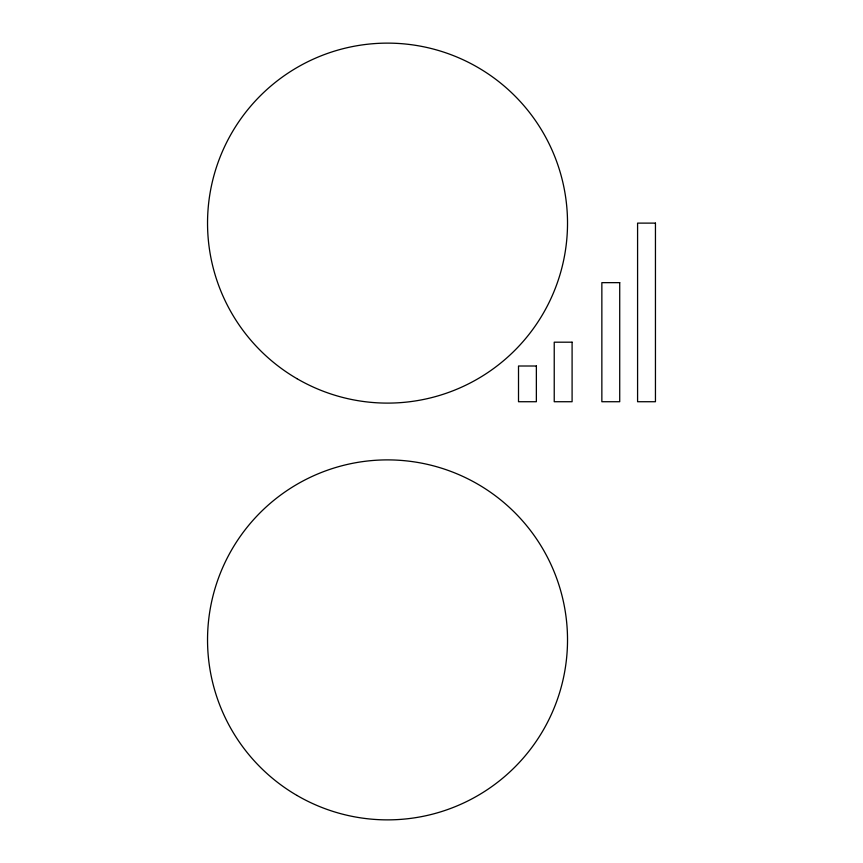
<?xml version="1.0" encoding="UTF-8"?>
<svg xmlns="http://www.w3.org/2000/svg" width="863" height="863" viewBox="0 0 863 863"><rect width="100%" height="100%" fill="white"/><g stroke="black" fill="none" stroke-linecap="round" stroke-linejoin="round"><path stroke-width="1.29" d="M655.449 223.118L637.584 223.118L637.584 401.726L655.449 401.726L655.449 223.118M619.72 282.654L601.856 282.654L601.856 401.726L619.72 401.726L619.72 282.654M572.093 342.19L554.229 342.19L554.229 401.726L572.093 401.726L572.093 342.19M536.365 366.009L518.512 366.009L518.512 401.726L536.365 401.726L536.365 366.009M296.991 378.684A180 180 0 0 0 567.52 223.744A180 180 0 0 0 298.069 66.926A180 180 0 0 0 296.991 378.684M296.991 795.449A180 180 0 0 0 567.52 640.508A180 180 0 0 0 298.069 483.69A180 180 0 0 0 296.991 795.449"/></g></svg>
